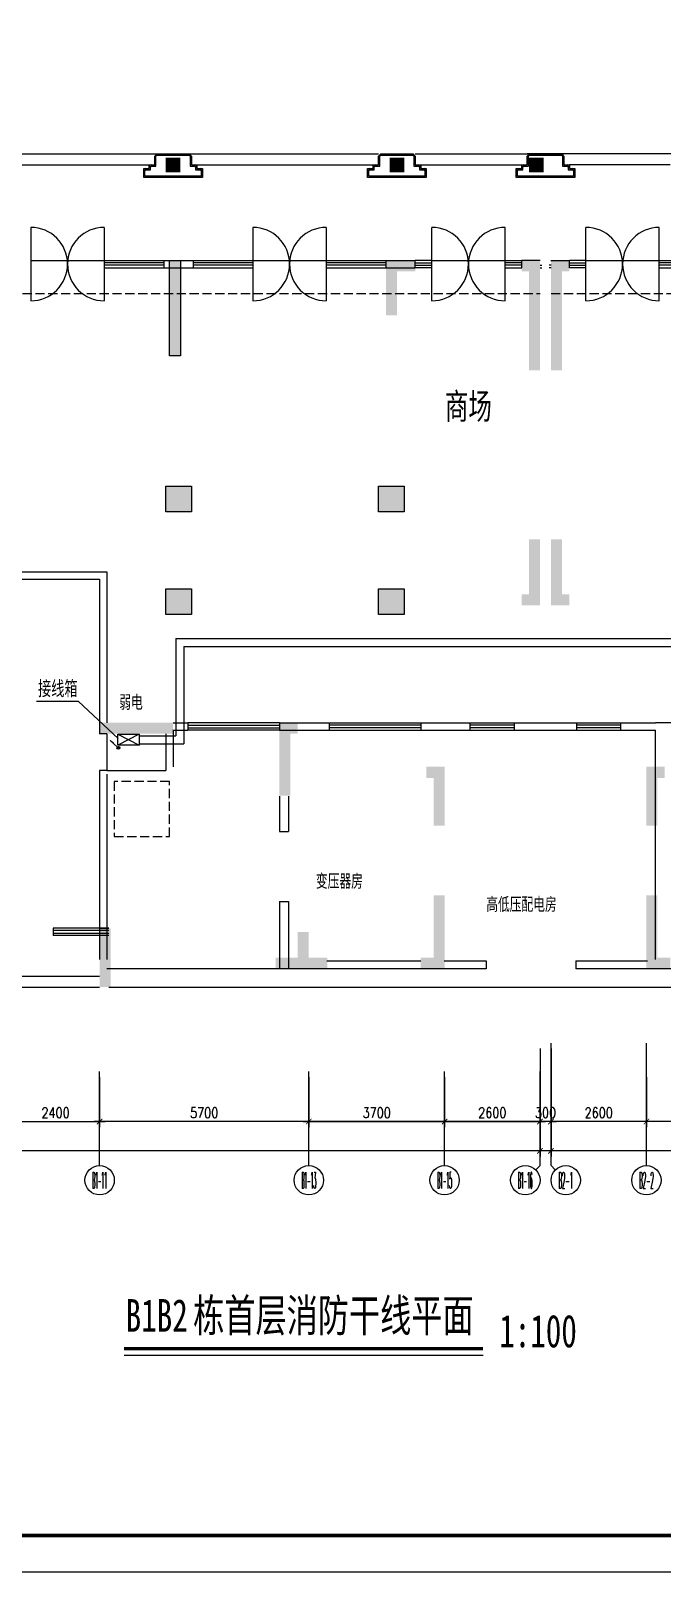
# Model space of a CAD drawing. Extents: x 2942 to 121742, y -69387 to 14613.
# Drawn here: x 44088 to 61292, y -69387 to -27387 of the extents above; entities that cross this region are included whole.
import ezdxf
from ezdxf.enums import TextEntityAlignment as Align

# ---------------------------------------------------------------- set-up
doc = ezdxf.new("R2010")
doc.units = 0
doc.header["$LTSCALE"] = 1000
doc.header["$MEASUREMENT"] = 0
doc.linetypes.add('DASH', pattern=[0.35, 0.25, -0.1])
doc.layers.get('0').update_dxf_attribs({"linetype": 'CONTINUOUS'})
doc.layers.get('DEFPOINTS').update_dxf_attribs({"linetype": 'CONTINUOUS'})
for name, color, linetype in [('1', 4, 'CONTINUOUS'), ('AXIS', 7, 'CONTINUOUS'), ('AXIS_TEXT', 7, 'CONTINUOUS'), ('COLUMN', 252, 'CONTINUOUS'), ('D-1', 4, 'CONTINUOUS'), ('DJ', 4, 'CONTINUOUS'), ('FRAME', 7, 'CONTINUOUS'), ('KT', 7, 'CONTINUOUS'), ('STAIR', 7, 'CONTINUOUS'), ('WALL', 7, 'CONTINUOUS'), ('WINDOW', 7, 'CONTINUOUS'), ('信箱', 7, 'CONTINUOUS'), ('文字', 7, 'CONTINUOUS'), ('柱', 252, 'CONTINUOUS'), ('首层', 7, 'CONTINUOUS')]:
    doc.layers.add(name, color=color, linetype=linetype)
doc.styles.add('COMPLEX', font='COMPLEX.shx', dxfattribs={"width": 0.8})
doc.styles.add('DIM_FONT', font='romanc.shx', dxfattribs={"width": 0.8})
doc.styles.add('HZ', font='SIMPLEX.shx', dxfattribs={"width": 0.75, "bigfont": 'hztxt.shx'})
doc.styles.add('HZTXT', font='txt.shx', dxfattribs={"width": 0.5, "bigfont": 'hztxt.shx'})
doc.styles.add('文字说明', font='SimSun.ttf')
doc.dimstyles.new('S100', dxfattribs={"dimtxt": 280, "dimasz": 150, "dimexe": 150, "dimexo": 150, "dimgap": 100, "dimtad": 1, "dimdec": 0, "dimzin": 0, "dimdsep": 46, "dimtxsty": 'DIM_FONT', "dimblk": '_DIMX', "dimblk1": 'ARCHTICK', "dimblk2": 'ARCHTICK', "dimsah": 1, "dimcen": 0.09, "dimdle": 150, "dimclrt": 7, "dimadec": 0, "dimazin": 0, "dimtfac": 1, "dimtdec": 0, "dimtix": 1, "dimtmove": 2, "dimatfit": 3, "dimldrblk": 'ARCHTICK', "dimfxl": 0, "dimtolj": 1, "dimtzin": 0, "dimarcsym": 0})

# ---------------------------------------------------------------- blocks, each defined once
blk = doc.blocks.new('_FZH')
blk.add_solid([(-0.5, -0.5), (0.5, -0.5), (-0.5, 0.5), (0.5, 0.5)])
blk = doc.blocks.new('_ARCHTICK')
at = {"color": 0, "linetype": 'ByBlock', "const_width": 0.15}
blk.add_lwpolyline([(-0.5, -0.5), (0.5, 0.5)], dxfattribs=at)
blk = doc.blocks.new('*D842')
at = {"color": 0, "linetype": 'ByBlock'}
for p, q in [((22863, -60951), (22863, -63111)), ((57963, -60951), (57963, -63111)), ((58113, -62961), (22713, -62961))]:
    blk.add_line(p, q, dxfattribs=at)
at = {"layer": 'DEFPOINTS', "color": 0, "linetype": 'ByBlock'}
for p in [(22863, -60801), (57963, -60801), (22863, -62961)]:
    blk.add_point(p, dxfattribs=at)
at = {"color": 0, "linetype": 'ByBlock', "xscale": 150, "yscale": 150, "zscale": 150, "rotation": 180}
blk.add_blockref('_ARCHTICK', (22863, -62961), dxfattribs=at)
at = {"color": 0, "linetype": 'ByBlock', "xscale": 150, "yscale": 150, "zscale": 150}
blk.add_blockref('_ARCHTICK', (57963, -62961), dxfattribs=at)
at = {"color": 7, "linetype": 'ByBlock', "insert": (40413, -62721), "char_height": 280, "attachment_point": 5, "style": 'DIM_FONT'}
blk.add_mtext('\\A1;35100', dxfattribs=at)
blk = doc.blocks.new('_DIMX')
blk.add_line((-150, 0), (150, 0))
at = {"const_width": 50}
blk.add_lwpolyline([(-70, -70), (70, 70)], dxfattribs=at)
blk = doc.blocks.new('*D848')
at = {"color": 0, "linetype": 'ByBlock'}
for p, q in [((51663, -60951), (51663, -62311)), ((55363, -60951), (55363, -62311)), ((55513, -62161), (51513, -62161))]:
    blk.add_line(p, q, dxfattribs=at)
at = {"layer": 'DEFPOINTS', "color": 0, "linetype": 'ByBlock'}
for p in [(51663, -60801), (55363, -60801), (51663, -62161)]:
    blk.add_point(p, dxfattribs=at)
at = {"color": 0, "linetype": 'ByBlock', "xscale": 150, "yscale": 150, "zscale": 150, "rotation": 180}
blk.add_blockref('_ARCHTICK', (51663, -62161), dxfattribs=at)
at = {"color": 0, "linetype": 'ByBlock', "xscale": 150, "yscale": 150, "zscale": 150}
blk.add_blockref('_ARCHTICK', (55363, -62161), dxfattribs=at)
at = {"color": 7, "linetype": 'ByBlock', "insert": (53513, -61921), "char_height": 280, "attachment_point": 5, "style": 'DIM_FONT'}
blk.add_mtext('\\A1;3700', dxfattribs=at)
blk = doc.blocks.new('*D849')
at = {"color": 0, "linetype": 'ByBlock'}
for p, q in [((55363, -60951), (55363, -62311)), ((57963, -60951), (57963, -62311)), ((58113, -62161), (55213, -62161))]:
    blk.add_line(p, q, dxfattribs=at)
at = {"layer": 'DEFPOINTS', "color": 0, "linetype": 'ByBlock'}
for p in [(55363, -60801), (57963, -60801), (55363, -62161)]:
    blk.add_point(p, dxfattribs=at)
at = {"color": 0, "linetype": 'ByBlock', "xscale": 150, "yscale": 150, "zscale": 150}
for p, rotation in [((55363, -62161), 179.9999999999949), ((57963, -62161), 359.9999999999949)]:
    blk.add_blockref('_ARCHTICK', p, dxfattribs=dict(at, rotation=rotation))
at = {"color": 7, "linetype": 'ByBlock', "insert": (56663, -61921), "char_height": 280, "attachment_point": 5, "style": 'DIM_FONT'}
blk.add_mtext('\\A1;2600', dxfattribs=at)
blk = doc.blocks.new('_AXISO')
blk.add_circle((0, 0), 0.5)
at = {"layer": 'AXIS_TEXT', "style": 'COMPLEX', "width": 1.041667}
blk.add_attdef('A', text='', height=0.56, dxfattribs=at).set_placement((-0.25, -0.28), (0.25, -0.28), align=Align.FIT)
blk = doc.blocks.new('*D854')
at = {"color": 0, "linetype": 'ByBlock'}
for p, q in [((51663, -60951), (51663, -62311)), ((55363, -60951), (55363, -62311)), ((51513, -62161), (55513, -62161))]:
    blk.add_line(p, q, dxfattribs=at)
at = {"layer": 'DEFPOINTS', "color": 0, "linetype": 'ByBlock'}
for p in [(51663, -60801), (55363, -60801), (55363, -62161)]:
    blk.add_point(p, dxfattribs=at)
at = {"color": 0, "linetype": 'ByBlock', "xscale": 150, "yscale": 150, "zscale": 150, "rotation": 180}
blk.add_blockref('_ARCHTICK', (51663, -62161), dxfattribs=at)
at = {"color": 0, "linetype": 'ByBlock', "xscale": 150, "yscale": 150, "zscale": 150}
blk.add_blockref('_ARCHTICK', (55363, -62161), dxfattribs=at)
at = {"color": 7, "linetype": 'ByBlock', "insert": (53513, -61921), "char_height": 280, "attachment_point": 5, "style": 'DIM_FONT'}
blk.add_mtext('\\A1;3700', dxfattribs=at)
blk = doc.blocks.new('*D855')
at = {"color": 0, "linetype": 'ByBlock'}
for p, q in [((55363, -60951), (55363, -62311)), ((57963, -60951), (57963, -62311)), ((55213, -62161), (58113, -62161))]:
    blk.add_line(p, q, dxfattribs=at)
at = {"layer": 'DEFPOINTS', "color": 0, "linetype": 'ByBlock'}
for p in [(55363, -60801), (57963, -60801), (57963, -62161)]:
    blk.add_point(p, dxfattribs=at)
at = {"color": 0, "linetype": 'ByBlock', "xscale": 150, "yscale": 150, "zscale": 150, "rotation": 180}
blk.add_blockref('_ARCHTICK', (55363, -62161), dxfattribs=at)
at = {"color": 0, "linetype": 'ByBlock', "xscale": 150, "yscale": 150, "zscale": 150}
blk.add_blockref('_ARCHTICK', (57963, -62161), dxfattribs=at)
at = {"color": 7, "linetype": 'ByBlock', "insert": (56663, -61921), "char_height": 280, "attachment_point": 5, "style": 'DIM_FONT'}
blk.add_mtext('\\A1;2600', dxfattribs=at)
blk = doc.blocks.new('*D858')
at = {"color": 0, "linetype": 'ByBlock'}
for p, q in [((45963, -60951), (45963, -62311)), ((51663, -60951), (51663, -62311)), ((51813, -62161), (45813, -62161))]:
    blk.add_line(p, q, dxfattribs=at)
at = {"layer": 'DEFPOINTS', "color": 0, "linetype": 'ByBlock'}
for p in [(45963, -60801), (51663, -60801), (45963, -62161)]:
    blk.add_point(p, dxfattribs=at)
at = {"color": 0, "linetype": 'ByBlock', "xscale": 150, "yscale": 150, "zscale": 150, "rotation": 180}
blk.add_blockref('_ARCHTICK', (45963, -62161), dxfattribs=at)
at = {"color": 0, "linetype": 'ByBlock', "xscale": 150, "yscale": 150, "zscale": 150}
blk.add_blockref('_ARCHTICK', (51663, -62161), dxfattribs=at)
at = {"color": 7, "linetype": 'ByBlock', "insert": (48813, -61921), "char_height": 280, "attachment_point": 5, "style": 'DIM_FONT'}
blk.add_mtext('\\A1;5700', dxfattribs=at)
blk = doc.blocks.new('*D860')
at = {"color": 0, "linetype": 'ByBlock'}
for p, q in [((58263, -60951), (58263, -63111)), ((96063, -60951), (96063, -63111)), ((96213, -62961), (58113, -62961))]:
    blk.add_line(p, q, dxfattribs=at)
at = {"layer": 'DEFPOINTS', "color": 0, "linetype": 'ByBlock'}
for p in [(58263, -60801), (96063, -60801), (58263, -62961)]:
    blk.add_point(p, dxfattribs=at)
at = {"color": 0, "linetype": 'ByBlock', "xscale": 150, "yscale": 150, "zscale": 150, "rotation": 180}
blk.add_blockref('_ARCHTICK', (58263, -62961), dxfattribs=at)
at = {"color": 0, "linetype": 'ByBlock', "xscale": 150, "yscale": 150, "zscale": 150}
blk.add_blockref('_ARCHTICK', (96063, -62961), dxfattribs=at)
at = {"color": 7, "linetype": 'ByBlock', "insert": (77163, -62721), "char_height": 280, "attachment_point": 5, "style": 'DIM_FONT'}
blk.add_mtext('\\A1;37800', dxfattribs=at)
blk = doc.blocks.new('*D862')
at = {"color": 0, "linetype": 'ByBlock'}
for p, q in [((58263, -60951), (58263, -62311)), ((60863, -60951), (60863, -62311)), ((61013, -62161), (58113, -62161))]:
    blk.add_line(p, q, dxfattribs=at)
at = {"layer": 'DEFPOINTS', "color": 0, "linetype": 'ByBlock'}
for p in [(58263, -60801), (60863, -60801), (58263, -62161)]:
    blk.add_point(p, dxfattribs=at)
at = {"color": 0, "linetype": 'ByBlock', "xscale": 150, "yscale": 150, "zscale": 150, "rotation": 180}
blk.add_blockref('_ARCHTICK', (58263, -62161), dxfattribs=at)
at = {"color": 0, "linetype": 'ByBlock', "xscale": 150, "yscale": 150, "zscale": 150}
blk.add_blockref('_ARCHTICK', (60863, -62161), dxfattribs=at)
at = {"color": 7, "linetype": 'ByBlock', "insert": (59563, -61921), "char_height": 280, "attachment_point": 5, "style": 'DIM_FONT'}
blk.add_mtext('\\A1;2600', dxfattribs=at)
blk = doc.blocks.new('*D863')
at = {"color": 0, "linetype": 'ByBlock'}
for p, q in [((60863, -60951), (60863, -62311)), ((64563, -60951), (64563, -62311)), ((64713, -62161), (60713, -62161))]:
    blk.add_line(p, q, dxfattribs=at)
at = {"layer": 'DEFPOINTS', "color": 0, "linetype": 'ByBlock'}
for p in [(60863, -60801), (64563, -60801), (60863, -62161)]:
    blk.add_point(p, dxfattribs=at)
at = {"color": 0, "linetype": 'ByBlock', "xscale": 150, "yscale": 150, "zscale": 150, "rotation": 180}
blk.add_blockref('_ARCHTICK', (60863, -62161), dxfattribs=at)
at = {"color": 0, "linetype": 'ByBlock', "xscale": 150, "yscale": 150, "zscale": 150}
blk.add_blockref('_ARCHTICK', (64563, -62161), dxfattribs=at)
at = {"color": 7, "linetype": 'ByBlock', "insert": (62713, -61921), "char_height": 280, "attachment_point": 5, "style": 'DIM_FONT'}
blk.add_mtext('\\A1;3700', dxfattribs=at)
blk = doc.blocks.new('_AXISO1')
blk.add_line((0.354, -0.146), (0.5, 0))
blk.add_circle((0, -0.5), 0.5)
at = {"layer": 'AXIS_TEXT', "style": 'COMPLEX', "width": 1.041667}
blk.add_attdef('A', text='', height=0.56, dxfattribs=at).set_placement((-0.25, -0.78), (0.25, -0.78), align=Align.FIT)
blk = doc.blocks.new('_AXISO2')
blk.add_line((0.354, 0.146), (0.5, 0))
blk.add_circle((0, 0.5), 0.5)
at = {"layer": 'AXIS_TEXT', "style": 'COMPLEX', "width": 1.041667}
blk.add_attdef('A', text='', height=0.56, dxfattribs=at).set_placement((-0.25, 0.22), (0.25, 0.22), align=Align.FIT)
blk = doc.blocks.new('*D885')
at = {"color": 0, "linetype": 'ByBlock'}
for p, q in [((57963, -60175), (57963, -62311)), ((58263, -60175), (58263, -62311)), ((57963, -62161), (57813, -62161)), ((58263, -62161), (57963, -62161)), ((58263, -62161), (58413, -62161))]:
    blk.add_line(p, q, dxfattribs=at)
at = {"layer": 'DEFPOINTS', "color": 0, "linetype": 'ByBlock'}
for p in [(57963, -60025), (58263, -60025), (57963, -62161)]:
    blk.add_point(p, dxfattribs=at)
at = {"color": 0, "linetype": 'ByBlock', "xscale": 150, "yscale": 150, "zscale": 150}
blk.add_blockref('_ARCHTICK', (57963, -62161), dxfattribs=at)
at = {"color": 0, "linetype": 'ByBlock', "xscale": 150, "yscale": 150, "zscale": 150, "rotation": 180}
blk.add_blockref('_ARCHTICK', (58263, -62161), dxfattribs=at)
at = {"color": 7, "linetype": 'ByBlock', "insert": (58113, -61921), "char_height": 280, "attachment_point": 5, "style": 'DIM_FONT'}
blk.add_mtext('\\A1;300', dxfattribs=at)
blk = doc.blocks.new('M_B0OPK')
for p, q in [((-0.5, 0.5), (0.5, 0.5)), ((0.5, 0.167), (-0.5, 0.167)), ((0.5, -0.167), (-0.5, -0.167)), ((-0.5, -0.5), (0.5, -0.5))]:
    blk.add_line(p, q)
blk = doc.blocks.new('*D887')
at = {"color": 0, "linetype": 'ByBlock'}
for p, q in [((43563, -60951), (43563, -62311)), ((45963, -60951), (45963, -62311)), ((43413, -62161), (46113, -62161))]:
    blk.add_line(p, q, dxfattribs=at)
at = {"layer": 'DEFPOINTS', "color": 0, "linetype": 'ByBlock'}
for p in [(43563, -60801), (45963, -60801), (45963, -62161)]:
    blk.add_point(p, dxfattribs=at)
at = {"color": 0, "linetype": 'ByBlock', "xscale": 150, "yscale": 150, "zscale": 150, "rotation": 180}
blk.add_blockref('_ARCHTICK', (43563, -62161), dxfattribs=at)
at = {"color": 0, "linetype": 'ByBlock', "xscale": 150, "yscale": 150, "zscale": 150}
blk.add_blockref('_ARCHTICK', (45963, -62161), dxfattribs=at)
at = {"color": 7, "linetype": 'ByBlock', "insert": (44763, -61921), "char_height": 280, "attachment_point": 5, "style": 'DIM_FONT'}
blk.add_mtext('\\A1;2400', dxfattribs=at)

msp = doc.modelspace()

# ---------------------------------------------------------------- hatches: boundary and pattern name
at = {"layer": 'D-1'}
msp.add_hatch(color=256, dxfattribs=at).paths.add_polyline_path([(46513, -46922.6, 1), (46436.1, -46922.6, 1)])
at = {"layer": '柱'}
h = msp.add_hatch(color=252, dxfattribs=at)
h.paths.add_polyline_path([(38863.3, -39242.3), (39163.3, -39242.3), (39163.3, -40242.3), (37863.3, -40242.3), (37863.3, -39942.3), (38863.3, -39942.3)])
h.paths.add_polyline_path([(23363.3, -33642.3), (22863.3, -33642.3), (22863.3, -36642.3), (23163.3, -36642.3), (23163.3, -33942.3), (23363.3, -33942.3)])
h.paths.add_polyline_path([(22863.3, -41242.3), (23163.3, -41242.3), (23163.3, -42742.3), (23363.3, -42742.3), (23363.3, -43042.3), (22863.3, -43042.3)])
h.paths.add_polyline_path([(29463.3, -46242.3), (29963.3, -46242.3), (29963.3, -48232.3), (29663.3, -48232.3), (29663.3, -46542.3), (29463.3, -46542.3)])
h.paths.add_polyline_path([(25463.3, -50942.3), (25763.3, -50942.3), (25763.3, -52642.3), (26113.3, -52642.3), (26113.3, -52942.3), (25463.3, -52942.3)])
h.paths.add_polyline_path([(25963.3, -47442.3), (25463.3, -47442.3), (25463.3, -49042.3), (25763.3, -49042.3), (25763.3, -47742.3), (25963.3, -47742.3)])
h.paths.add_polyline_path([(28663.3, -52642.3), (28663.3, -52942.3), (30063.3, -52942.3), (30063.3, -52642.3), (29463.3, -52642.3), (29463.3, -51942.3), (29163.3, -51942.3), (29163.3, -52642.3)])
h.paths.add_polyline_path([(34563.3, -51842.3), (34863.3, -51842.3), (34863.3, -53442.3), (34563.3, -53442.3)])
h.paths.add_polyline_path([(26563.3, -40492.3), (27263.3, -40492.3), (27263.3, -39792.3), (26563.3, -39792.3)])
h.paths.add_polyline_path([(26563.3, -43292.3), (27263.3, -43292.3), (27263.3, -42592.3), (26563.3, -42592.3)])
h.paths.add_polyline_path([(26263.3, -33642.3), (27063.3, -33642.3), (27063.3, -34942.3), (27063.3, -35142.3), (26763.3, -35142.3), (26763.3, -33942.3), (26263.3, -33942.3)])
h.paths.add_polyline_path([(34863.3, -46242.3), (34863.3, -46542.3), (32863.3, -46542.3), (32863.3, -46242.3)])
h.paths.add_polyline_path([(32363.3, -43292.3), (33063.3, -43292.3), (33063.3, -42592.3), (32363.3, -42592.3)])
h.paths.add_polyline_path([(32363.3, -40492.3), (33063.3, -40492.3), (33063.3, -39792.3), (32363.3, -39792.3)])
h.paths.add_polyline_path([(37963.3, -44642.3), (37963.3, -44342.3), (37163.3, -44342.3), (37163.3, -46942.3), (38063.3, -46942.3), (38063.3, -46642.3), (37463.3, -46642.3), (37463.3, -44642.3)])
h.paths.add_polyline_path([(37463.3, -44642.3), (37463.3, -46642.3)], flags=16)
h.paths.add_polyline_path([(32663.3, -36242.3), (32963.3, -36242.3), (32963.3, -33642.3), (32663.3, -33642.3)])
h.paths.add_polyline_path([(54563.3, -33642.3), (53763.3, -33642.3), (53763.3, -34942.3), (53763.3, -35142.3), (54063.3, -35142.3), (54063.3, -33942.3), (54563.3, -33942.3)])
h.paths.add_polyline_path([(54263.3, -40492.3), (53563.3, -40492.3), (53563.3, -39792.3), (54263.3, -39792.3)])
h.paths.add_polyline_path([(54263.3, -43292.3), (53563.3, -43292.3), (53563.3, -42592.3), (54263.3, -42592.3)])
h.paths.add_polyline_path([(51363.3, -46242.3), (50863.3, -46242.3), (50863.3, -48232.3), (51163.3, -48232.3), (51163.3, -46542.3), (51363.3, -46542.3)])
h.paths.add_polyline_path([(46263.3, -51842.3), (45963.3, -51842.3), (45963.3, -53442.3), (46263.3, -53442.3)])
h.paths.add_polyline_path([(41963.3, -51442.3), (41663.3, -51442.3), (41663.3, -53442.3), (41963.3, -53442.3)])
h.paths.add_polyline_path([(38863.3, -51442.3), (39163.3, -51442.3), (39163.3, -53442.3), (38863.3, -53442.3)])
h.paths.add_polyline_path([(52163.3, -52642.3), (52163.3, -52942.3), (50763.3, -52942.3), (50763.3, -52642.3), (51363.3, -52642.3), (51363.3, -51942.3), (51663.3, -51942.3), (51663.3, -52642.3)])
h.paths.add_polyline_path([(45963.3, -46242.3), (45963.3, -46542.3), (47963.3, -46542.3), (47963.3, -46242.3)])
h.paths.add_polyline_path([(41963.3, -39242.3), (41663.3, -39242.3), (41663.3, -40242.3), (42963.3, -40242.3), (42963.3, -39942.3), (41963.3, -39942.3)])
h.paths.add_polyline_path([(39063.3, -44642.3), (39063.3, -44342.3), (39863.3, -44342.3), (39863.3, -46942.3), (38963.3, -46942.3), (38963.3, -46642.3), (39563.3, -46642.3), (39563.3, -44642.3)])
h.paths.add_polyline_path([(41763.3, -44642.3), (41763.3, -44342.3), (40963.3, -44342.3), (40963.3, -46942.3), (41863.3, -46942.3), (41863.3, -46642.3), (41263.3, -46642.3), (41263.3, -44642.3)])
h.paths.add_polyline_path([(43363.3, -44642.3), (43363.3, -46642.3)], flags=16)
h.paths.add_polyline_path([(42863.3, -44642.3), (42863.3, -44342.3), (43663.3, -44342.3), (43663.3, -46942.3), (42763.3, -46942.3), (42763.3, -46642.3), (43363.3, -46642.3), (43363.3, -44642.3)])
h.paths.add_polyline_path([(38863.3, -35642.3), (39163.3, -35642.3), (39163.3, -33642.3), (38863.3, -33642.3)])
h.paths.add_polyline_path([(41963.3, -35642.3), (41663.3, -35642.3), (41663.3, -33642.3), (41963.3, -33642.3)])
h.paths.add_polyline_path([(48463.3, -43292.3), (47763.3, -43292.3), (47763.3, -42592.3), (48463.3, -42592.3)])
h.paths.add_polyline_path([(48463.3, -40492.3), (47763.3, -40492.3), (47763.3, -39792.3), (48463.3, -39792.3)])
h.paths.add_polyline_path([(48163.3, -36242.3), (47863.3, -36242.3), (47863.3, -33642.3), (48163.3, -33642.3)])
h.paths.add_polyline_path([(55363.3, -50942.3), (55063.3, -50942.3), (55063.3, -52642.3), (54713.3, -52642.3), (54713.3, -52942.3), (55363.3, -52942.3)])
h.paths.add_polyline_path([(54863.3, -47442.3), (55363.3, -47442.3), (55363.3, -49042.3), (55063.3, -49042.3), (55063.3, -47742.3), (54863.3, -47742.3)])
h.paths.add_polyline_path([(57463.3, -33642.3), (57963.3, -33642.3), (57963.3, -36642.3), (57663.3, -36642.3), (57663.3, -33942.3), (57463.3, -33942.3)])
h.paths.add_polyline_path([(57963.3, -41242.3), (57663.3, -41242.3), (57663.3, -42742.3), (57463.3, -42742.3), (57463.3, -43042.3), (57963.3, -43042.3)])
edge = h.paths.add_edge_path()
edge.add_line((20397.6, -33642.3), (58994.1, -33642.3))
edge = h.paths.add_edge_path()
edge.add_line((57963.3, -55747.2), (57963.3, -29451.3))
h = msp.add_hatch(color=252, dxfattribs=at)
h.paths.add_polyline_path([(74263.3, -39242.3), (74563.3, -39242.3), (74563.3, -40242.3), (73263.3, -40242.3), (73263.3, -39942.3), (74263.3, -39942.3)])
h.paths.add_polyline_path([(58763.3, -33642.3), (58263.3, -33642.3), (58263.3, -36642.3), (58563.3, -36642.3), (58563.3, -33942.3), (58763.3, -33942.3)])
h.paths.add_polyline_path([(58263.3, -41242.3), (58563.3, -41242.3), (58563.3, -42742.3), (58763.3, -42742.3), (58763.3, -43042.3), (58263.3, -43042.3)])
h.paths.add_polyline_path([(64863.3, -46242.3), (65363.3, -46242.3), (65363.3, -48232.3), (65063.3, -48232.3), (65063.3, -46542.3), (64863.3, -46542.3)])
h.paths.add_polyline_path([(60863.3, -50942.3), (61163.3, -50942.3), (61163.3, -52642.3), (61513.3, -52642.3), (61513.3, -52942.3), (60863.3, -52942.3)])
h.paths.add_polyline_path([(61363.3, -47442.3), (60863.3, -47442.3), (60863.3, -49042.3), (61163.3, -49042.3), (61163.3, -47742.3), (61363.3, -47742.3)])
h.paths.add_polyline_path([(64063.3, -52642.3), (64063.3, -52942.3), (65463.3, -52942.3), (65463.3, -52642.3), (64863.3, -52642.3), (64863.3, -51942.3), (64563.3, -51942.3), (64563.3, -52642.3)])
h.paths.add_polyline_path([(69963.3, -51842.3), (70263.3, -51842.3), (70263.3, -53442.3), (69963.3, -53442.3)])
h.paths.add_polyline_path([(61963.3, -40492.3), (62663.3, -40492.3), (62663.3, -39792.3), (61963.3, -39792.3)])
h.paths.add_polyline_path([(61963.3, -43292.3), (62663.3, -43292.3), (62663.3, -42592.3), (61963.3, -42592.3)])
h.paths.add_polyline_path([(61663.3, -33642.3), (62463.3, -33642.3), (62463.3, -34942.3), (62463.3, -35142.3), (62163.3, -35142.3), (62163.3, -33942.3), (61663.3, -33942.3)])
h.paths.add_polyline_path([(70263.3, -46242.3), (70263.3, -46542.3), (68263.3, -46542.3), (68263.3, -46242.3)])
h.paths.add_polyline_path([(67763.3, -43292.3), (68463.3, -43292.3), (68463.3, -42592.3), (67763.3, -42592.3)])
h.paths.add_polyline_path([(67763.3, -40492.3), (68463.3, -40492.3), (68463.3, -39792.3), (67763.3, -39792.3)])
h.paths.add_polyline_path([(73363.3, -44642.3), (73363.3, -44342.3), (72563.3, -44342.3), (72563.3, -46942.3), (73463.3, -46942.3), (73463.3, -46642.3), (72863.3, -46642.3), (72863.3, -44642.3)])
h.paths.add_polyline_path([(72863.3, -44642.3), (72863.3, -46642.3)], flags=16)
h.paths.add_polyline_path([(68063.3, -36242.3), (68363.3, -36242.3), (68363.3, -33642.3), (68063.3, -33642.3)])
h.paths.add_polyline_path([(89963.3, -33642.3), (89163.3, -33642.3), (89163.3, -34942.3), (89163.3, -35142.3), (89463.3, -35142.3), (89463.3, -33942.3), (89963.3, -33942.3)])
h.paths.add_polyline_path([(89663.3, -40492.3), (88963.3, -40492.3), (88963.3, -39792.3), (89663.3, -39792.3)])
h.paths.add_polyline_path([(89663.3, -43292.3), (88963.3, -43292.3), (88963.3, -42592.3), (89663.3, -42592.3)])
h.paths.add_polyline_path([(86763.3, -46242.3), (86263.3, -46242.3), (86263.3, -48232.3), (86563.3, -48232.3), (86563.3, -46542.3), (86763.3, -46542.3)])
h.paths.add_polyline_path([(81663.3, -51842.3), (81363.3, -51842.3), (81363.3, -53442.3), (81663.3, -53442.3)])
h.paths.add_polyline_path([(77363.3, -51442.3), (77063.3, -51442.3), (77063.3, -53442.3), (77363.3, -53442.3)])
h.paths.add_polyline_path([(74263.3, -51442.3), (74563.3, -51442.3), (74563.3, -53442.3), (74263.3, -53442.3)])
h.paths.add_polyline_path([(87563.3, -52642.3), (87563.3, -52942.3), (86163.3, -52942.3), (86163.3, -52642.3), (86763.3, -52642.3), (86763.3, -51942.3), (87063.3, -51942.3), (87063.3, -52642.3)])
h.paths.add_polyline_path([(81363.3, -46242.3), (81363.3, -46542.3), (83363.3, -46542.3), (83363.3, -46242.3)])
h.paths.add_polyline_path([(77363.3, -39242.3), (77063.3, -39242.3), (77063.3, -40242.3), (78363.3, -40242.3), (78363.3, -39942.3), (77363.3, -39942.3)])
h.paths.add_polyline_path([(74463.3, -44642.3), (74463.3, -44342.3), (75263.3, -44342.3), (75263.3, -46942.3), (74363.3, -46942.3), (74363.3, -46642.3), (74963.3, -46642.3), (74963.3, -44642.3)])
h.paths.add_polyline_path([(77163.3, -44642.3), (77163.3, -44342.3), (76363.3, -44342.3), (76363.3, -46942.3), (77263.3, -46942.3), (77263.3, -46642.3), (76663.3, -46642.3), (76663.3, -44642.3)])
h.paths.add_polyline_path([(78763.3, -44642.3), (78763.3, -46642.3)], flags=16)
h.paths.add_polyline_path([(78263.3, -44642.3), (78263.3, -44342.3), (79063.3, -44342.3), (79063.3, -46942.3), (78163.3, -46942.3), (78163.3, -46642.3), (78763.3, -46642.3), (78763.3, -44642.3)])
h.paths.add_polyline_path([(74263.3, -35642.3), (74563.3, -35642.3), (74563.3, -33642.3), (74263.3, -33642.3)])
h.paths.add_polyline_path([(77363.3, -35642.3), (77063.3, -35642.3), (77063.3, -33642.3), (77363.3, -33642.3)])
h.paths.add_polyline_path([(83863.3, -43292.3), (83163.3, -43292.3), (83163.3, -42592.3), (83863.3, -42592.3)])
h.paths.add_polyline_path([(83863.3, -40492.3), (83163.3, -40492.3), (83163.3, -39792.3), (83863.3, -39792.3)])
h.paths.add_polyline_path([(83563.3, -36242.3), (83263.3, -36242.3), (83263.3, -33642.3), (83563.3, -33642.3)])
h.paths.add_polyline_path([(90763.3, -50942.3), (90463.3, -50942.3), (90463.3, -52642.3), (90113.3, -52642.3), (90113.3, -52942.3), (90763.3, -52942.3)])
h.paths.add_polyline_path([(90263.3, -47442.3), (90763.3, -47442.3), (90763.3, -49042.3), (90463.3, -49042.3), (90463.3, -47742.3), (90263.3, -47742.3)])
h.paths.add_polyline_path([(92863.3, -33642.3), (93363.3, -33642.3), (93363.3, -36642.3), (93063.3, -36642.3), (93063.3, -33942.3), (92863.3, -33942.3)])
h.paths.add_polyline_path([(93363.3, -41242.3), (93063.3, -41242.3), (93063.3, -42742.3), (92863.3, -42742.3), (92863.3, -43042.3), (93363.3, -43042.3)])
edge = h.paths.add_edge_path()
edge.add_line((55797.5, -33642.3), (94394, -33642.3))
edge = h.paths.add_edge_path()
edge.add_line((93363.3, -55747.2), (93363.3, -29451.3))

# ---------------------------------------------------------------- linework, layer by layer
for p, q in [((44088.3, -32742.5), (44088.3, -34742.5)), ((46088.3, -32742.5), (46088.3, -34742.5)), ((50138.3, -32742.5), (50138.3, -34742.5)), ((52138.3, -32742.5), (52138.3, -34742.5)), ((55013.3, -34742.5), (55013.3, -32742.5)), ((57013.3, -34742.5), (57013.3, -32742.5)), ((59213.3, -34742.5), (59213.3, -32742.5)), ((61213.3, -34742.5), (61213.3, -32742.5)), ((50863.3, -46242.3), (48363.3, -46242.3)), ((48363.3, -46309), (50863.3, -46309)), ((48363.3, -46375.7), (50863.3, -46375.7)), ((50863.3, -46442.3), (48363.3, -46442.3)), ((52213.3, -46242.3), (54713.3, -46242.3)), ((54713.3, -46309), (52213.3, -46309)), ((54713.3, -46375.7), (52213.3, -46375.7)), ((52213.3, -46442.3), (54713.3, -46442.3)), ((56063.3, -46242.3), (57263.3, -46242.3)), ((57263.3, -46309), (56063.3, -46309)), ((57263.3, -46375.7), (56063.3, -46375.7)), ((56063.3, -46442.3), (57263.3, -46442.3)), ((58963.3, -46242.3), (60163.3, -46242.3)), ((60163.3, -46309), (58963.3, -46309)), ((60163.3, -46375.7), (58963.3, -46375.7)), ((58963.3, -46442.3), (60163.3, -46442.3))]:
    msp.add_line(p, q)
for centre, start, end in [((44088.3, -33742.5), 270, 90), ((46088.3, -33742.5), 90, 270), ((50138.3, -33742.5), 270, 90), ((52138.3, -33742.5), 90, 270), ((55013.3, -33742.5), 270, 90), ((57013.3, -33742.5), 90, 270), ((59213.3, -33742.5), 270, 90), ((61213.3, -33742.5), 90, 270)]:
    msp.add_arc(centre, 1000, start, end)
at = {"layer": 'AXIS'}
for p, q in [((58263.3, -58307.9), (58263.3, -54971.6)), ((60863.3, -58307.9), (60863.3, -54971.6)), ((45963.3, -58307.9), (45963.3, -55747.2)), ((51663.3, -58307.9), (51663.3, -55747.2)), ((55363.3, -58307.9), (55363.3, -55747.2)), ((57963.3, -58307.9), (57963.3, -55747.2))]:
    msp.add_line(p, q, dxfattribs=at)
at = {"layer": 'D-1'}
for p, q in [((48039.1, -43945.1), (48039.1, -46594.8)), ((48261.3, -44167.3), (48261.3, -46817)), ((45384.3, -45664), (44246.6, -45664)), ((46469.1, -46668.6), (45384.3, -45664)), ((46458.6, -46548.4), (47038.9, -46849.3)), ((47038.9, -46548.4), (46458.6, -46849.3)), ((47038.9, -46594.8), (48039.1, -46594.8)), ((46252.4, -46721.3), (46453.5, -46902.5)), ((47038.9, -46817), (48261.3, -46817))]:
    msp.add_line(p, q, dxfattribs=at)
msp.add_lwpolyline([(46458.6, -46548.4), (47038.9, -46548.4), (47038.9, -46849.3), (46458.6, -46849.3)], close=True, dxfattribs=at)
msp.add_lwpolyline([(46339.7, -46793.9, 44.4, 0, 0), (46231.7, -46696.6, 0, 0, 0)], format="xyseb", dxfattribs=at)
msp.add_circle((46474.6, -46922.6), 38.5, dxfattribs=at)
at = {"layer": 'DJ'}
for p, q in [((48039.1, -43945.1), (81244.5, -43945.1)), ((48261.3, -44167.3), (81022.2, -44167.3))]:
    msp.add_line(p, q, dxfattribs=at)
at = {"layer": 'FRAME', "color": 7, "linetype": 'ByBlock'}
msp.add_lwpolyline([(121742.1, -69387), (2942.1, -69387), (2942.1, 14613), (121742.1, 14613)], close=True, dxfattribs=at)
at = {"layer": 'FRAME', "color": 7, "linetype": 'ByBlock', "const_width": 100}
msp.add_lwpolyline([(120742.1, 13612.6), (5442.1, 13612.6), (5442.1, -68387.5), (120742.1, -68387.5)], close=True, dxfattribs=at)
at = {"layer": 'KT', "linetype": 'DASH'}
for p, q in [((22863.3, -34542.3), (57963.3, -34542.3)), ((58263.3, -34542.3), (89463.3, -34542.3))]:
    msp.add_line(p, q, dxfattribs=at)
at = {"layer": 'STAIR'}
for p, q in [((42504.4, -30742.3), (47523.3, -30742.3)), ((42664.8, -31042.3), (47313.3, -31042.3)), ((48403.3, -30742.3), (53563.3, -30742.3)), ((48613.3, -31042.3), (53413.3, -31042.3)), ((54563.3, -30742.3), (58614.8, -30742.3)), ((54713.3, -31042.3), (57464.8, -31042.3)), ((61723.3, -30742.3), (57614.8, -30742.3)), ((61513.9, -31042.3), (58764.8, -31042.3)), ((44088.3, -33642.3), (46088.3, -33642.3)), ((50138.3, -33642.3), (52138.3, -33642.3)), ((55013.3, -33642.3), (57013.3, -33642.3)), ((59213.3, -33642.3), (61213.3, -33642.3)), ((56492.3, -52942.3), (46163.3, -52942.3)), ((74313.3, -52942.3), (58940.1, -52942.3)), ((46213.3, -53442.3), (74313.3, -53442.3))]:
    msp.add_line(p, q, dxfattribs=at)
at = {"layer": 'STAIR', "linetype": 'DASH'}
msp.add_lwpolyline([(46363.3, -49342.3), (47863.3, -49342.3), (47863.3, -47842.3), (46363.3, -47842.3)], close=True, dxfattribs=at)
at = {"layer": 'WALL'}
for p, q in [((47313.3, -31042.3), (47330.9, -31059.9)), ((47313.3, -31142.3), (47313.3, -31042.3)), ((47313.3, -31042.3), (47463.3, -31042.3)), ((47373.3, -31077.3), (47498.3, -31077.3)), ((47523.3, -30742.3), (47463.3, -30802.3)), ((47463.3, -31042.3), (47463.3, -30802.3)), ((47498.3, -31077.3), (47498.3, -30802.3)), ((47523.3, -30742.3), (48403.3, -30742.3)), ((47523.3, -30777.3), (48403.3, -30777.3)), ((48463.3, -30802.3), (48403.3, -30742.3)), ((48428.3, -30801.6), (48428.3, -31077.3)), ((48428.3, -31077.3), (48553.3, -31077.3)), ((48463.3, -30802.3), (48463.3, -31042.3)), ((48463.3, -31042.3), (48613.3, -31042.3)), ((48613.3, -31042.3), (48595.7, -31059.9)), ((48613.3, -31042.3), (48613.3, -31142.3)), ((53413.3, -31042.3), (53430.9, -31059.9)), ((53413.3, -31142.3), (53413.3, -31042.3)), ((53413.3, -31042.3), (53563.3, -31042.3)), ((53473.3, -31077.3), (53598.3, -31077.3)), ((53623.3, -30742.3), (53563.3, -30802.3)), ((53563.3, -31042.3), (53563.3, -30802.3)), ((53598.3, -31077.3), (53598.3, -30802.3)), ((53623.3, -30742.3), (54503.3, -30742.3)), ((53623.3, -30777.3), (54503.3, -30777.3)), ((54563.3, -30802.3), (54503.3, -30742.3)), ((54528.3, -30801.6), (54528.3, -31077.3)), ((54528.3, -31077.3), (54653.3, -31077.3)), ((54563.3, -30802.3), (54563.3, -31042.3)), ((54563.3, -31042.3), (54713.3, -31042.3)), ((54713.3, -31042.3), (54695.7, -31059.9)), ((54713.3, -31042.3), (54713.3, -31142.3)), ((57463.3, -31042.3), (57480.9, -31059.9)), ((57463.3, -31142.3), (57463.3, -31042.3)), ((57463.3, -31042.3), (57613.3, -31042.3)), ((57523.3, -31077.3), (57648.3, -31077.3)), ((57673.3, -30742.3), (57613.3, -30802.3)), ((57613.3, -31042.3), (57613.3, -30802.3)), ((57648.3, -31077.3), (57648.3, -30802.3)), ((57673.3, -30742.3), (58553.3, -30742.3)), ((57673.3, -30777.3), (58553.3, -30777.3)), ((58613.3, -30802.3), (58553.3, -30742.3)), ((58578.3, -30801.6), (58578.3, -31077.3)), ((58578.3, -31077.3), (58703.3, -31077.3)), ((58613.3, -30802.3), (58613.3, -31042.3)), ((58613.3, -31042.3), (58763.3, -31042.3)), ((58763.3, -31042.3), (58745.7, -31059.9)), ((58763.3, -31042.3), (58763.3, -31142.3)), ((47163.3, -31142.3), (47180.9, -31159.9)), ((47163.3, -31382.3), (47163.3, -31142.3)), ((47163.3, -31142.3), (47313.3, -31142.3)), ((48763.3, -31382.3), (47163.3, -31382.3)), ((47198.3, -31347.3), (47198.3, -31202.3)), ((48728.3, -31347.3), (47198.3, -31347.3)), ((47223.3, -31177.3), (47348.3, -31177.3)), ((47348.3, -31177.3), (47348.3, -31102.3)), ((48578.3, -31102.3), (48578.3, -31177.3)), ((48578.3, -31177.3), (48703.3, -31177.3)), ((48613.3, -31142.3), (48763.3, -31142.3)), ((48728.3, -31202.3), (48728.3, -31347.3)), ((48763.3, -31142.3), (48745.7, -31159.9)), ((48763.3, -31142.3), (48763.3, -31382.3)), ((48763.3, -31382.3), (48763.3, -31202.3)), ((53263.3, -31142.3), (53280.9, -31159.9)), ((53263.3, -31382.3), (53263.3, -31142.3)), ((53263.3, -31142.3), (53413.3, -31142.3)), ((54863.3, -31382.3), (53263.3, -31382.3)), ((53298.3, -31347.3), (53298.3, -31202.3)), ((54828.3, -31347.3), (53298.3, -31347.3)), ((53323.3, -31177.3), (53448.3, -31177.3)), ((53448.3, -31177.3), (53448.3, -31102.3)), ((54678.3, -31102.3), (54678.3, -31177.3)), ((54678.3, -31177.3), (54803.3, -31177.3)), ((54713.3, -31142.3), (54863.3, -31142.3)), ((54828.3, -31202.3), (54828.3, -31347.3)), ((54863.3, -31142.3), (54845.7, -31159.9)), ((54863.3, -31142.3), (54863.3, -31382.3)), ((54863.3, -31382.3), (54863.3, -31202.3)), ((57313.3, -31142.3), (57330.9, -31159.9)), ((57313.3, -31382.3), (57313.3, -31142.3)), ((57313.3, -31142.3), (57463.3, -31142.3)), ((58913.3, -31382.3), (57313.3, -31382.3)), ((57348.3, -31347.3), (57348.3, -31202.3)), ((58878.3, -31347.3), (57348.3, -31347.3)), ((57373.3, -31177.3), (57498.3, -31177.3)), ((57498.3, -31177.3), (57498.3, -31102.3)), ((58728.3, -31102.3), (58728.3, -31177.3)), ((58728.3, -31177.3), (58853.3, -31177.3)), ((58763.3, -31142.3), (58913.3, -31142.3)), ((58878.3, -31202.3), (58878.3, -31347.3)), ((58913.3, -31142.3), (58895.7, -31159.9)), ((58913.3, -31142.3), (58913.3, -31382.3)), ((58913.3, -31382.3), (58913.3, -31202.3)), ((46088.3, -33642.3), (46088.3, -33842.7)), ((46088.3, -33642.3), (46088.3, -33842.7)), ((47713.3, -33642.3), (48513.3, -33642.3)), ((47713.3, -33642.3), (47713.3, -33842.7)), ((47713.3, -33842.7), (48513.3, -33842.7)), ((48513.3, -33642.3), (48513.3, -33842.7)), ((50138.3, -33642.3), (50138.3, -33842.7)), ((50138.3, -33642.3), (50138.3, -33842.7)), ((52138.3, -33642.3), (52138.3, -33842.7)), ((52138.3, -33642.3), (52138.3, -33842.7)), ((53763.3, -33642.3), (54563.3, -33642.3)), ((53763.3, -33642.3), (53763.3, -33842.7)), ((53763.3, -33842.7), (54563.3, -33842.7)), ((54563.3, -33842.7), (54563.3, -33642.3)), ((55013.3, -33842.7), (55013.3, -33642.3)), ((55013.3, -33842.7), (55013.3, -33642.3)), ((57013.3, -33842.7), (57013.3, -33642.3)), ((57013.3, -33842.7), (57013.3, -33642.3)), ((57967.4, -33642.3), (57463.3, -33642.3)), ((57463.3, -33842.7), (57463.3, -33642.3)), ((58259.2, -33642.3), (58763.3, -33642.3)), ((58763.3, -33842.7), (58763.3, -33642.3)), ((59213.3, -33842.7), (59213.3, -33642.3)), ((59213.3, -33842.7), (59213.3, -33642.3)), ((61213.3, -33842.7), (61213.3, -33642.3)), ((61213.3, -33842.7), (61213.3, -33642.3)), ((36363.3, -42132.3), (46163.3, -42132.3)), ((36563.3, -42332.3), (45963.3, -42332.3)), ((45963.3, -42332.3), (45963.3, -46542.3)), ((46163.3, -42132.3), (46163.3, -46242.3)), ((46163.3, -46542.3), (45963.3, -46542.3)), ((47763.3, -46542.3), (47763.3, -47542.3)), ((47961.9, -46442.3), (48363.3, -46442.3)), ((47963.3, -46242.3), (48363.3, -46242.3)), ((47963.3, -46442.3), (47963.3, -47442.3)), ((48363.3, -46242.3), (48363.3, -46442.3)), ((50863.3, -46242.3), (52213.3, -46242.3)), ((50863.3, -46242.3), (50863.3, -46442.3)), ((50863.3, -46442.3), (52213.3, -46442.3)), ((52213.3, -46242.3), (52213.3, -46442.3)), ((54713.3, -46242.3), (56063.3, -46242.3)), ((54713.3, -46242.3), (54713.3, -46442.3)), ((54713.3, -46442.3), (56063.3, -46442.3)), ((56063.3, -46442.3), (56063.3, -46242.3)), ((57263.3, -46242.3), (58963.3, -46242.3)), ((57263.3, -46442.3), (57263.3, -46242.3)), ((57263.3, -46442.3), (58963.3, -46442.3)), ((58963.3, -46442.3), (58963.3, -46242.3)), ((60163.3, -46242.3), (61113.3, -46242.3)), ((60163.3, -46442.3), (60163.3, -46242.3)), ((60163.3, -46442.3), (61113.3, -46442.3)), ((62263.3, -46242.3), (61113.3, -46242.3)), ((61113.3, -52692.3), (61113.3, -46442.3)), ((45963.3, -47542.3), (45963.3, -52692.3)), ((46163.3, -47542.3), (45963.3, -47542.3)), ((46163.3, -47542.3), (47763.3, -47542.3)), ((46163.3, -47542.3), (46163.3, -47542.3)), ((46163.3, -47542.3), (46163.3, -47542.3)), ((46163.3, -47642.3), (46163.3, -52692.3)), ((50860.6, -48238.1), (50860.6, -49204.5)), ((51107.2, -48238.1), (51107.2, -49204.5)), ((50860.6, -49204.5), (51107.2, -49204.5)), ((50860.6, -51112.1), (51107.2, -51112.1)), ((50860.6, -51112.1), (50860.6, -52959.8)), ((51107.2, -51112.1), (51107.2, -52959.8)), ((54714.7, -52740.3), (52150.4, -52740.3)), ((55355.8, -52725.8), (56492.3, -52725.8)), ((56492.3, -52725.8), (56492.3, -52942.3)), ((58940.1, -52725.8), (58940.1, -52942.3)), ((58940.1, -52725.8), (60892.6, -52725.8))]:
    msp.add_line(p, q, dxfattribs=at)
for centre, radius, start, end in [((47373.3, -31102.3), 60, 90, 180), ((47373.3, -31102.3), 25, 90, 180), ((47523.3, -30802.3), 25, 90, 180), ((48403.3, -30802.3), 25, 1.71792, 90), ((48553.3, -31102.3), 60, 0, 90), ((48553.3, -31102.3), 25, 0, 90), ((53473.3, -31102.3), 60, 90, 180), ((53473.3, -31102.3), 25, 90, 180), ((53623.3, -30802.3), 25, 90, 180), ((54503.3, -30802.3), 25, 1.71792, 90), ((54653.3, -31102.3), 60, 0, 90), ((54653.3, -31102.3), 25, 0, 90), ((57523.3, -31102.3), 60, 90, 180), ((57523.3, -31102.3), 25, 90, 180), ((57673.3, -30802.3), 25, 90, 180), ((58553.3, -30802.3), 25, 1.71792, 90), ((58703.3, -31102.3), 60, 0, 90), ((58703.3, -31102.3), 25, 0, 90), ((47223.3, -31202.3), 60, 90, 180), ((47223.3, -31202.3), 25, 90, 180), ((48703.3, -31202.3), 60, 0, 90), ((48703.3, -31202.3), 25, 0, 90), ((53323.3, -31202.3), 60, 90, 180), ((53323.3, -31202.3), 25, 90, 180), ((54803.3, -31202.3), 60, 0, 90), ((54803.3, -31202.3), 25, 0, 90), ((57373.3, -31202.3), 60, 90, 180), ((57373.3, -31202.3), 25, 90, 180), ((58853.3, -31202.3), 60, 0, 90), ((58853.3, -31202.3), 25, 0, 90)]:
    msp.add_arc(centre, radius, start, end, dxfattribs=at)
at = {"layer": 'WINDOW'}
for p, q in [((57963.3, -33776.1), (58015, -33776.1)), ((57963.3, -33842.7), (58015, -33842.7)), ((58263.3, -33776.1), (58211.7, -33776.1)), ((58263.3, -33842.7), (58211.7, -33842.7)), ((45963.3, -45242.3), (45963.3, -46242.3)), ((46163.3, -46542.3), (46163.3, -47542.3)), ((46213.3, -51842.3), (44694.3, -51842.3)), ((44694.3, -51842.3), (44694.3, -52042.3)), ((46213.3, -51902.3), (44694.3, -51902.3)), ((46213.3, -51982.3), (44694.3, -51982.3)), ((46213.3, -52042.3), (44694.3, -52042.3))]:
    msp.add_line(p, q, dxfattribs=at)
at = {"layer": '信箱'}
msp.add_line((45963.3, -51842.3), (46213.3, -51842.3), dxfattribs=at)
at = {"layer": '文字', "const_width": 88.9}
msp.add_lwpolyline([(46628.7, -63296.9), (56411.3, -63296.9)], dxfattribs=at)
at = {"layer": '文字'}
msp.add_lwpolyline([(46628.7, -63474.7), (56411.3, -63474.7)], dxfattribs=at)
at = {"layer": '柱'}
for points in [[(48163.3, -36242.3), (47863.3, -36242.3), (47863.3, -33642.3), (48163.3, -33642.3)], [(48463.3, -40492.3), (47763.3, -40492.3), (47763.3, -39792.3), (48463.3, -39792.3)], [(54263.3, -40492.3), (53563.3, -40492.3), (53563.3, -39792.3), (54263.3, -39792.3)], [(48463.3, -43292.3), (47763.3, -43292.3), (47763.3, -42592.3), (48463.3, -42592.3)], [(54263.3, -43292.3), (53563.3, -43292.3), (53563.3, -42592.3), (54263.3, -42592.3)]]:
    msp.add_lwpolyline(points, close=True, dxfattribs=at)
at = {"layer": '首层'}
for p, q in [((41663.3, -53142.3), (45963.3, -53142.3)), ((38913.3, -53442.3), (45963.3, -53442.3))]:
    msp.add_line(p, q, dxfattribs=at)

# ---------------------------------------------------------------- block references
at = {"layer": 'AXIS'}
ref = msp.add_blockref('_AXISO', (45963.3, -58707.9), dxfattribs=dict(at, xscale=799.9992, yscale=799.9992, zscale=799.9992))
ref.add_attrib('A', 'B1-11', dxfattribs={"layer": 'AXIS_TEXT', "height": 448, "style": 'COMPLEX', "width": 0.215517}).set_placement((45763.3, -58931.9), (46163.3, -58931.9), align=Align.FIT)
ref = msp.add_blockref('_AXISO', (51663.3, -58707.9), dxfattribs=dict(at, xscale=799.9992, yscale=799.9992, zscale=799.9992))
ref.add_attrib('A', 'B1-13', dxfattribs={"layer": 'AXIS_TEXT', "height": 448, "style": 'COMPLEX', "width": 0.203804}).set_placement((51463.3, -58931.9), (51863.3, -58931.9), align=Align.FIT)
ref = msp.add_blockref('_AXISO', (55363.3, -58707.9), dxfattribs=dict(at, xscale=799.9992, yscale=799.9992, zscale=799.9992))
ref.add_attrib('A', 'B1-15', dxfattribs={"layer": 'AXIS_TEXT', "height": 448, "style": 'COMPLEX', "width": 0.203804}).set_placement((55163.3, -58931.9), (55563.3, -58931.9), align=Align.FIT)
ref = msp.add_blockref('_AXISO2', (57963.3, -58707.9), dxfattribs=dict(at, xscale=799.9992, yscale=799.9992, zscale=799.9992, rotation=90))
ref.add_attrib('A', 'B1-16', dxfattribs={"layer": 'AXIS_TEXT', "height": 448, "style": 'COMPLEX', "width": 0.203804}).set_placement((57363.3, -58931.9), (57763.3, -58931.9), align=Align.FIT)
ref = msp.add_blockref('_AXISO1', (58263.3, -58707.9), dxfattribs=dict(at, xscale=799.9992, yscale=799.9992, zscale=799.9992, rotation=90))
ref.add_attrib('A', 'B2-1', dxfattribs={"layer": 'AXIS_TEXT', "height": 448, "style": 'COMPLEX', "width": 0.243506}).set_placement((58463.3, -58931.9), (58863.3, -58931.9), align=Align.FIT)
ref = msp.add_blockref('_AXISO', (60863.3, -58707.9), dxfattribs=dict(at, xscale=799.9992, yscale=799.9992, zscale=799.9992))
ref.add_attrib('A', 'B2-2', dxfattribs={"layer": 'AXIS_TEXT', "height": 448, "style": 'COMPLEX', "width": 0.228659}).set_placement((60663.3, -58931.9), (61063.3, -58931.9), align=Align.FIT)
at = {"layer": 'COLUMN', "xscale": 399.9996, "yscale": 399.9996, "zscale": 399.9996}
for p in [(47963.3, -31042.3), (54063.3, -31042.3), (57864.5, -31042.3)]:
    msp.add_blockref('_FZH', p, dxfattribs=at)
at = {"layer": 'WINDOW', "rotation": 180}
for p, xscale, yscale, zscale in [((46900.8, -33742.5), -1624.998375, 200.4191175666178, 1624.998375), ((49325.8, -33742.5), -1624.998375, 200.4191175650826, 1624.998375), ((52950.8, -33742.5), -1624.998375, 200.4191175666178, 1624.998375), ((57238.3, -33742.5), -449.99955, 200.4191175654318, 449.99955), ((58988.3, -33742.5), 449.99955, 200.4191175654318, 449.99955)]:
    msp.add_blockref('M_B0OPK', p, dxfattribs=dict(at, xscale=xscale, yscale=yscale, zscale=zscale))
at = {"layer": 'WINDOW', "yscale": 200.419117565701, "zscale": 449.99955}
for p, xscale in [((54788.3, -33742.5), -449.99955), ((61438.3, -33742.5), 449.99955)]:
    msp.add_blockref('M_B0OPK', p, dxfattribs=dict(at, xscale=xscale))

# ---------------------------------------------------------------- texts
at = {"layer": '1', "color": 4, "style": 'HZ', "width": 0.8}
msp.add_text('接线箱', height=450, dxfattribs=at).set_placement((44283.2, -45546.6))
at = {"layer": '文字'}
for s, height, style, width, p in [('商场', 800, 'HZTXT', 0.8, (55370.5, -38045.5)), ('弱电', 400, 'HZTXT', 0.8, (46498.4, -45890.9)), ('变压器房', 400, 'HZTXT', 0.8, (51856.9, -50766.6)), ('高低压配电房', 400, 'HZTXT', 0.8, (56497.9, -51398.1)), ('B1B2', 888.89, '文字说明', 0.7, (46671.2, -62835.3)), ('栋首层消防干线平面', 888.89, '文字说明', 0.7, (48513.5, -62833.3)), ('1:100', 888.89, '文字说明', 0.7, (56850.6, -63259.9))]:
    msp.add_text(s, height=height, dxfattribs=dict(at, style=style, width=width)).set_placement(p)

# ---------------------------------------------------------------- dimensions: what is measured, and where the dimension line sits
at = {"layer": 'AXIS'}
for base, p1, p2, picture, middle in [((57963.3, -57107.9), (58263.3, -54971.6), (57963.3, -54971.6), '*D885', (58113.3, -56867.9)), ((45963.3, -57107.9), (43563.3, -55747.2), (45963.3, -55747.2), '*D887', (44763.3, -56867.9)), ((45963.3, -57107.9), (51663.3, -55747.2), (45963.3, -55747.2), '*D858', (48813.3, -56867.9)), ((51663.3, -57107.9), (55363.3, -55747.2), (51663.3, -55747.2), '*D848', (53513.3, -56867.9)), ((55363.3, -57107.9), (51663.3, -55747.2), (55363.3, -55747.2), '*D854', (53513.3, -56867.9)), ((57963.3, -57107.9), (55363.3, -55747.2), (57963.3, -55747.2), '*D855', (56663.3, -56867.9)), ((58263.3, -57107.9), (60863.3, -55747.2), (58263.3, -55747.2), '*D862', (59563.3, -56867.9)), ((60863.3, -57107.9), (64563.3, -55747.2), (60863.3, -55747.2), '*D863', (62713.3, -56867.9))]:
    dim = msp.add_linear_dim(base=base, p1=p1, p2=p2, dimstyle='S100', dxfattribs=at)
    dim.commit()
    dim.dimension.update_dxf_attribs({"geometry": picture, "text_midpoint": middle, "insert": (0, 5053.6)})
for p1, p2, distance, picture, middle in [((57963.3, -55747.2), (22863.3, -55747.2), 2160.7, '*D842', (40413.3, -57667.9)), ((57963.3, -55747.2), (55363.3, -55747.2), 1360.7, '*D849', (56663.3, -56867.9)), ((96063.3, -55747.2), (58263.3, -55747.2), 2160.7, '*D860', (77163.3, -57667.9))]:
    dim = msp.add_aligned_dim(p1=p1, p2=p2, distance=distance, dimstyle='S100', dxfattribs=at)
    dim.commit()
    dim.dimension.update_dxf_attribs({"geometry": picture, "text_midpoint": middle, "insert": (0, 5053.6)})

doc.saveas('drawing.dxf')
